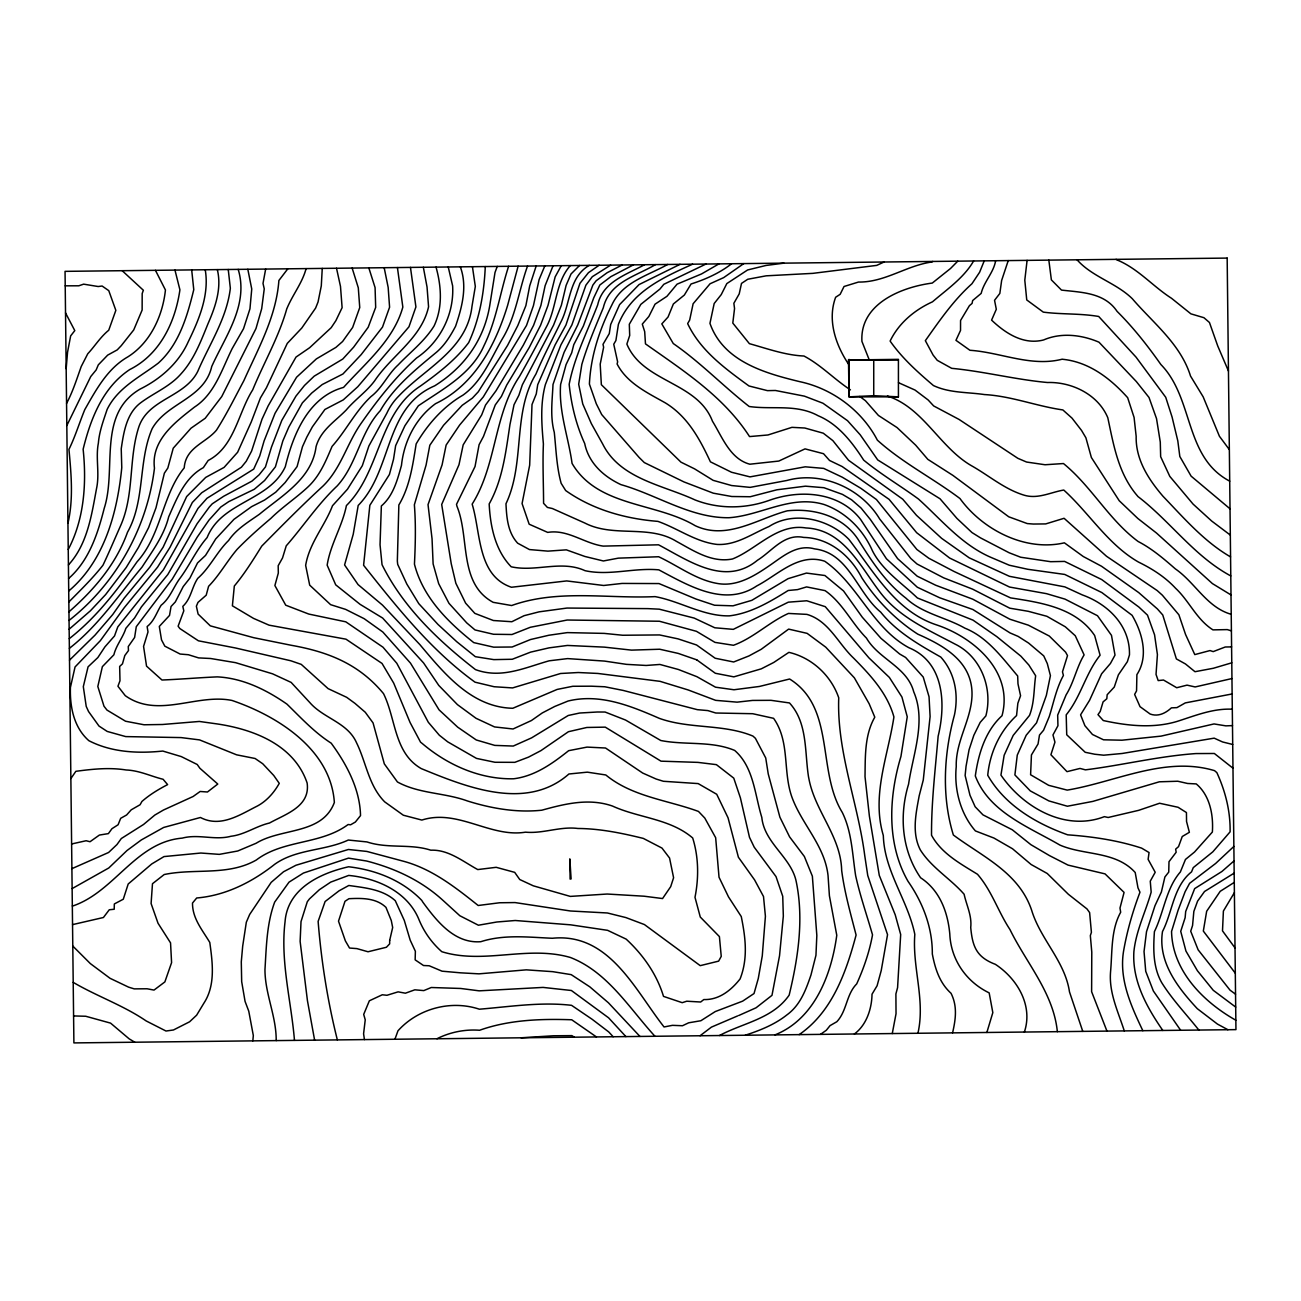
<?xml version="1.0" encoding="UTF-8"?>
<svg xmlns="http://www.w3.org/2000/svg" width="1301" height="1301" viewBox="0 0 1301 1301"><rect width="100%" height="100%" fill="white"/><g stroke="black" fill="none" stroke-linecap="round" stroke-linejoin="round"><path stroke-width="1.5" d="M306.109 268.608C302.271 283.049 292.741 294.53 286.984 308.386L286.854 308.548C278.886 336.975 263.859 362.654 252.703 389.861C238.002 412.986 234.587 446.78 208.176 460.473L203.346 467.644C184.84 477.565 176.757 498.543 168.691 516.822C164.056 535.557 152.331 551.152 142.053 567.073C118.684 595.077 98.437 625.7 69.376 648.353M322.258 268.413L321.298 285.862L318.046 301.995L315.623 308.061L301.799 328.015L287.261 343.415L266.429 387.763L260.411 397.943L251.256 421.947L237.628 452.26L224.081 467.401L205.688 477.418L186.661 496.559L163.113 547.233L149.778 567.187L124.148 598.216L112.732 614.527L95.054 635.083L69.506 660.176M66.172 368.703L67.554 352.181L70.661 335.886L74.791 330.617L65.522 312.923M252.833 1040.865L253.321 1035.531L248.767 1011.202L245.06 1001.38L241.677 981.637L241.287 961.846L242.685 946.185L246.328 922.214L249.678 914.44L271.193 882.354L283.553 871.751L295.978 865.246L348.392 849.488L366.866 851.439L404.253 861.457C432.501 869.263 455.708 887.591 478.183 905.496L499.6 902.764L515.033 902.569L570.472 910.993L607.388 912.977L625.895 917.579L644.418 924.556L700.231 965.651L718.64 961.13L721.242 956.365L719.404 936.59L700.28 917.026L694.994 897.3C698.881 877.768 698.686 857.148 692.685 837.974C669.999 818.573 638.677 818.036 612.446 806.035C588.768 797.822 564.813 803.872 541.818 810.198C516.741 812.897 491.371 808.458 467.466 800.977C444.389 792.553 419.133 793.87 397.456 781.982L384.315 763.866L373.062 722.917L365.272 712.265L354.929 703.337L346.651 697.303L328.112 688.636L301.247 664.372L290.887 660.794L235.4 647.963L198.419 640.808L179.831 628.529L178.107 626.22L183.799 610.836L182.807 606.38C191.101 598.736 191.719 587.385 197.703 578.408C209.981 567.594 216.763 552.063 228.586 540.5C236.31 529.084 248.361 522.01 259.452 514.22C281.975 495.486 311.915 478.979 316.094 446.552C320.794 429.932 335.447 421.215 346.359 409.848C355.092 399.537 366.508 391.764 374.623 380.851C391.634 355.352 421.622 338.179 428.566 306.776L427.037 287.001L423.345 267.258M1008.242 260.59L1001.64 280.447L999.835 293.441L994.549 300.303L996.306 309.296L991.59 320.127C1005.429 333.284 1023.562 345.172 1043.613 339.951C1061.274 332.308 1081.684 334.764 1098.987 342.196L1136.326 381.535L1149.011 397.472L1156.524 418.613L1160.281 442.08L1160.655 456.7L1169.81 476.394L1193.066 504.089L1211.719 521.067L1230.323 535.085M952.576 1032.864C955.666 1019.431 957.585 1006.307 951.047 993.313C939.517 982.84 935.143 968.676 932.313 953.942C932.557 927.727 922.848 902.585 908.017 881.314C886.42 843.585 888.762 796.96 900.942 756.45L907.252 716.802L901.951 697.076L889.38 677.447L868.938 657.883L825.273 606.673L806.766 600.769L788.325 602.168L733.292 629.359L714.818 627.781L694.197 618.089L659.265 609.177L647.882 608.624L567.008 608.055L539.069 611.844L524.092 615.698L511.83 621.732L493.372 620.512L474.832 613.373L465.612 603.144L455.854 583.271L451.236 563.723L441.69 504.479L458.993 464.717L463.172 444.877L481.695 414.889L485.533 405.05L496.006 390.804L523.262 345.269L533.573 325.364L540.891 305.491L545.135 285.651L553.055 265.778M472.426 266.705L475.32 286.448L472.003 306.272C466.945 350.067 425.362 367.841 398.561 396.285A58.447 58.447 0 0 0 386.852 413.198L368.899 445.95L362.329 465.677L347.481 489.209L332.487 505.731C324.697 526.173 309.264 543.168 305.654 565.398L309.687 585.141L330.617 604.672L345.643 609.388L364.199 618.707L382.803 631.993L410.482 663.12L439.039 709.826L457.692 727.161L476.28 739.976L494.787 745.392L513.245 746.058L531.605 737.862L568.244 715.485L579.644 713.029L597.322 712.005L605.095 712.037L625.505 720.022L660.762 740.497C685.399 745.392 711.208 740.594 734.675 750.433C753.734 767.005 754.743 794.537 761.801 817.402C764.386 843.243 791.138 857.18 796.179 881.379C804.034 919.157 798.082 958.105 789.154 995.151C772.599 1018.927 743.229 1022.814 719.486 1035.515M485.289 266.559C484.118 292.416 479.76 318.664 468.685 342.602C455.594 359.938 438.063 373.436 420.483 386.007C377.843 413.637 380.9 471.271 346.408 505.569C342.358 526.173 330.438 544.241 327.153 565.154L335.707 584.832L360.101 604.347L382.64 618.04L423.606 662.973L438.762 685.399L457.432 704.622L476.036 718.298L494.575 726.934L513.049 728.983L531.41 720.543L542.273 712.948L554.73 706.459L568.082 701.028C599.924 693.254 630.643 705.874 659.314 718.347C689.644 729.227 723.34 723.73 752.954 736.09L755.409 738.317L765.736 757.995L768.224 773.867L779.901 817.191L789.593 836.868L804.36 856.481L812.361 876.175L816.833 935.484L815.955 955.276L810.962 975.034C805.823 990.028 800.261 1005.266 786.796 1014.975C774.615 1024.619 759.93 1030.457 745.245 1035.222M917.921 1033.254C925.499 1000.127 912.196 967.619 914.814 934.362C907.854 900.162 884.485 871.605 883.33 835.893L883.233 835.209C871.442 794.895 887.949 756.369 893.917 716.965C887.363 693.254 870.434 675.138 853.537 658.062C838.023 643.393 828.786 620.756 806.913 614.381L788.455 613.438C769.054 622.106 753.734 637.864 733.471 645.28L714.997 642.385L696.425 631.31L659.412 621.244L567.155 620.024L530.336 627.277L511.976 634.514L493.518 634.27L475.028 629.944L466.75 622.903L448.975 603.322L438.681 583.661L433.119 563.935L432.046 538.744L428.029 504.642L442.08 464.912L446.129 445.072L459.562 425.134L483.256 396.984L526.515 325.445L533.459 305.572L539.102 279.601L544.826 265.876M265.664 269.063L263.013 283.407L264.249 288.871L261.696 308.679L255.988 328.535L221.772 396.529L205.216 418.271L191.003 428.208L173.244 448.195L167.829 468.051L164.365 473.19L156.006 507.748L148.607 527.621L138.394 547.526L126.23 567.447L105.657 594.541L90.468 610.738L69.148 629.229M67.945 523.278C73.572 499.096 71.197 473.889 68.953 449.398C75.263 436.502 79.328 422.939 84.776 409.636C96.095 389.747 107.463 368.492 127.937 356.816C150.428 342.586 162.69 315.867 165.438 289.993L155.453 270.332M892.275 1033.547L896.031 1013.723L895.901 993.931L897.576 987.654L900.682 934.525L895.218 914.798L879.281 875.41L869.393 816.166L865.019 776.648C865.328 756.499 864.547 735.032 874.792 717.176L869.149 703.743L854.367 677.837L825.728 647.15L807.124 633.359L788.634 629.115L761.248 649.28L748.953 655.932L733.666 661.981L715.176 658.241L696.572 644.987L678.049 638.872L659.558 634.937L622.675 635.246L604.201 633.392L567.301 632.611L548.876 635.246L530.483 639.539L512.122 647.004L493.664 647.166L473.759 642.613C447.853 622.041 422.841 597.273 414.45 564.146C415.409 544.387 415.93 524.547 414.369 504.788L426.077 465.091L429.818 445.251L443.527 425.313L462.197 405.31L472.377 398.122L478.296 391.78L507.536 345.448L517.814 325.543L525.88 305.654L529.718 285.83L536.175 265.973M995.639 260.72C993.622 272.706 983.979 281.553 981.165 293.408L972.644 300.564L972.075 303.426L969.424 305.67L960.561 320.485L960.528 330.421L955.959 340.325L969.944 350.278C1000.908 352.36 1030.994 367.207 1062.283 359.174L1062.657 359.287C1089.051 361.922 1110.55 378.542 1127.674 397.716L1134.082 417.442L1136.163 436.339C1135.61 459.513 1148.425 479.288 1162.98 496.25C1183.975 518.091 1203.994 541.492 1230.567 556.909M986.857 1032.474L992.826 1012.617L989.167 992.874C966.139 981.783 950.803 959.487 949.795 933.972C947.778 912.131 939.842 890.339 920.604 877.768C901.658 850.301 899.04 815.548 908.57 784.178C912.993 754.027 926.377 721.307 913.741 691.856C907.155 666.844 878.891 659.363 866.482 638.124C851.618 623.114 842.69 602.965 825.094 590.638L806.604 586.914L797.562 589.613L788.195 590.491C770.078 601.778 750.758 613.324 729.357 615.861C703.402 616.414 680.065 601.176 655.086 596.622C607.258 598.818 557.771 589.011 511.635 605.534L493.16 602.33C458.31 583.433 469.905 537.557 456.927 506.203L456.521 504.316L475.028 466.539L479.093 444.698L483.517 436.355L495.274 404.936L501.405 396.447L506.74 385.015L529.263 347.481L540.565 325.283L547.997 305.41L555.153 276.885L561.284 265.68M508.61 266.282C500.039 292.595 496.364 320.518 483.972 345.708C471.531 374.168 442.682 389.178 418.337 405.814L404.904 425.752L395.634 445.658L393.52 459.286L389.406 474.523L369.842 505.308L363.597 565.268C396.968 607.274 431.119 650.467 475.044 682.179L494.12 686.733L512.578 687.92L560.585 673.495L578.294 672.519L597.826 673.446L660.095 681.35L688.164 689.953L715.648 700.345L737.098 702.15L752.547 700.426L771.005 700.328L789.479 702.947C807.807 722.836 804.555 751.978 808.555 777.055L808.783 778.079C814.67 811.06 840.836 836.055 841.666 870.402C844.479 892.388 850.61 913.611 856.091 935.029C846.17 972.254 832.136 1012.015 799.156 1034.62M518.123 266.185L507.65 305.28C495.551 344.944 474.654 384.933 435.542 403.668C415.686 418.109 404.026 441.234 401.472 465.368C397.374 480.069 393.211 495.86 381.356 505.975L380.038 544.761L382.039 564.667C403.131 607.242 438.388 640.775 475.483 669.608C501.357 679.122 524.905 667.608 549.168 660.81L567.594 658.599L604.51 661.087L626.464 664.356L646.158 665.462L659.9 664.453L678.406 669.495L696.929 676.699L715.501 687.188L733.975 689.758L759.426 686.456L789.609 679.008C835.567 707.565 816.752 770.973 842.284 812.426C851.96 832.055 852.318 854.432 855.651 875.687C860.059 895.755 866.856 915.091 872.516 934.85C869.442 951.828 863.799 968.204 856.692 983.898C846.073 994.68 847.097 1010.747 836.836 1021.724L830.054 1025.627L826.33 1030.246L820.476 1034.376M394.935 1039.239L397.976 1030.799C417.914 1008.584 450.894 999.705 479.353 1009.202C509.943 1006.714 540.761 1001.721 571.562 1005.331L592.085 1019.252L608.754 1031.953L613.161 1036.734M1024.375 1032.051C1033.238 1005.657 1017.431 978.824 995.379 964.334C976.514 957.194 972.465 946.559 970.725 927.515C972.042 915.758 966.545 905.398 964.106 894.226C950.38 878.565 931.516 867.686 920.295 849.862C911.643 832.933 915.904 813.548 919.189 795.805L923.271 780.031L930.101 716.542L929.044 696.767L923.238 677.057L905.61 657.46L899.609 653.964L880.988 638.352L862.287 617.211L843.536 590.947L824.915 575.514L806.441 573.074L788.064 578.669L751.832 600.33L733.016 605.827L714.574 605.241L696.051 599.062L658.973 583.564L622.073 583.433L603.648 585.483L566.699 580.929L511.439 587.255C477.239 575.725 480.931 532.727 472.149 504.137C496.852 464.799 493.567 415.133 519.522 376.363C529.149 359.483 538.224 342.358 547.314 325.201C556.828 305.995 555.69 281.992 570.326 265.583M287.797 268.819L278.886 280.496C276.235 316.663 258.362 348.229 243.889 380.624C234.961 397.309 226.634 414.173 216.503 430.111C205.769 443.056 185.555 447.414 184.222 467.856C161.991 495.177 161.6 534.646 137.044 561.821C117.513 589.873 96.485 617.39 69.262 638.677M497.242 266.412L495.014 272.478L489.664 306.077C483.679 340.569 464.083 367.402 434.664 385.844C383.893 407.636 392.886 470.116 358.198 505.439L353.221 534.304L344.586 564.943L358.068 584.588L382.494 605.111L419.849 644.58C444.194 673.463 471.694 707.484 512.822 708.264L557.137 689.432L572.782 686.278L591.353 686.196L604.802 686.765L623.293 690.457L697.32 709.663L707.858 710.59L715.794 713.013L752.71 713.712L773.607 718.331C790.211 741.879 782.6 771.249 791.967 797.269C801.904 824.492 824.818 845.65 828.054 875.687L829.404 895.771L836.771 935.256C831.502 974.319 814.702 1019.025 774.989 1034.88M973.62 260.981C963.96 277.764 947.03 289.326 932.492 301.816C914.587 309.931 898.731 323.12 890.112 341.073C902.162 358.247 917.612 372.053 933.435 385.551C949.519 393.113 967.293 392.024 984.418 394.561C1011.332 396.057 1036.36 406.14 1062.852 409.929L1072.024 418.141L1081.538 430.436L1085.896 437.77L1091.376 457.497L1119.234 500.739L1137.887 518.514L1156.508 533.052L1212.418 583.596L1231.006 594.947M984.239 260.851L979.62 272.251L971.945 283.748C953.438 300.352 939.55 320.615 925.353 340.667L933.093 355.059L937.257 360.328L951.698 368.329C983.719 371.37 1015.333 379.583 1047.516 382.51C1071.634 381.746 1098.06 394.366 1107.802 417.735C1113.689 445.332 1118.323 473.906 1137.643 496.136L1137.936 496.527C1170.363 521.327 1194.269 556.34 1230.779 575.92M527.523 266.071C518.823 290.269 515.944 316.501 502.365 338.829C491.046 358.344 481.939 381.697 462.896 395.179C443.169 406.644 427.557 424.386 416.157 443.917C412.824 464.652 409.864 486.558 398.854 504.967L397.342 561.024L397.683 564.341L406.806 584.019L418.792 603.664L438.063 624.513L456.716 641.686L475.337 656.68L493.811 659.623L512.252 659.265L530.629 652.126L549.022 647.865L567.447 645.442L604.363 647.134L631.522 650.126L659.721 649.232L678.228 653.411L696.734 659.835M66.562 403.408C72.872 391.568 76.84 378.819 81.231 366.508L87.752 353.791C94.875 346.147 100.323 337.089 108.731 330.226L115.838 310.354L108.764 290.643L102.112 286.025L98.16 286.529L83.638 284.155L78.808 285.797L65.213 285.83M66.823 425.573L90.777 376.509L96.16 369.939L98.307 364.865L107.674 355.124L117.204 349.904L121.253 345.676L133.727 329.934L142.134 310.045L142.183 293.571L143.354 290.253L122.196 270.706M1234.389 892.632L1223.395 911.058L1222.501 930.865L1235.023 947.925M70.872 778.583L75.848 771.314C92.501 769.102 109.186 767.281 126.116 769.981C139.386 770.485 150.705 776.225 163.113 779.283L167.601 784.617C158.283 789.463 149.599 794.716 141.907 801.481L140.101 804.717L131.222 809.824L126.62 814.979L120.684 818.313L118.098 824.753L111.951 828.704L108.39 833.616L99.38 835.063L90.029 841.731L86.126 840.739L71.62 843.975M68.237 549.461C84.337 519.066 86.663 482.882 83.134 449.235C90.533 419.02 102.714 387.438 129.758 369.549C160.072 354.344 175.277 322.079 179.912 289.83L174.968 270.104M68.416 564.976C87.476 544.192 91.558 515.196 96.518 488.639C99.835 473.499 95.461 457.936 98.372 443.104C99.315 431.395 103.478 420.451 107.154 409.376C117.838 387.519 140.02 377.014 158.348 363.077C179.164 344.277 187.311 316.029 193.768 289.668L191.686 269.909M68.579 578.555C89.021 560.617 97.705 533.93 104.21 508.349C116.976 468.978 96.973 414.092 140.199 389.048C160.739 378.851 178.741 362.995 188.222 341.821C199.053 319.574 209.494 294.839 205.233 269.762M848.496 360.003L898.422 359.352L898.422 396.854L849.033 396.854L848.496 360.003L898.422 360.003M1233.868 846.447L1215.606 863.49L1189.618 883.314L1185.113 891.705L1178.072 910.31L1171.551 931.435C1172.331 970.79 1203.344 1001.9 1235.836 1020.228M68.709 591.028C104.454 560.796 117.318 512.545 121.774 467.644L121.237 448.796C123.611 432.582 126.473 413.62 140.362 403.017C153.729 392.902 170.008 386.673 181.246 373.598C194.142 359.352 200.956 341.041 208.079 323.559C215.446 306.613 221.853 288.269 217.332 269.616M68.839 601.989C80.597 590.085 92.696 578.311 102.974 565.203C109.235 551.982 114.878 538.581 120.798 525.246C134.491 493.827 128.425 458.716 138.849 426.891C148.46 398.61 184.791 397.407 197.768 371.37C209.461 344.066 226.829 318.338 230.342 288.253L228.244 269.486M579.579 265.469L571.025 273.974L566.114 285.407L561.365 305.247L553.575 325.136L522.335 384.836L518.888 395.244L514.025 404.725L509.959 424.549C505.878 451.593 502.739 479.614 489.176 503.942C490.282 526.336 495.242 550.404 511.195 566.781C535.687 572.277 561.528 559.82 585.043 570.684C609.502 576.05 633.994 567.529 658.826 569.854C688.327 585.45 724.641 607.518 756.759 585.938C778.079 574.863 798.57 552.535 824.753 561.251C858.156 584.442 872.304 627.928 908.96 647.752C944.412 662.437 945.925 704.28 938.135 736.236C935.338 769.33 931.321 802.245 931.532 835.242C941.517 853.602 960.431 863.669 977.506 874.288C991.769 890.73 998.095 911.562 1009.966 929.548C1026.44 963.26 1053.468 992.891 1057.355 1031.66M957.764 261.159L950.559 268.461L932.28 283.065C901.235 287.147 859.717 303.832 861.929 341.399L869.003 359.255M68.953 611.828C94.192 589.727 116.082 564.114 127.498 532.272C145.403 500.202 138.052 461.253 152.168 428.647C166.918 402.464 204.338 398.854 211.738 366.475C225.463 335.983 248.946 304.776 238.197 269.372M69.051 620.447C116.196 583.368 147.159 527.718 154.461 468.197C150.883 440.193 175.228 422.126 194.516 407.067C214.698 394.04 221.934 369.224 232.18 348.587L243.547 328.681L249.955 308.809L251.744 289.017L247.824 269.274M854.383 1033.986C866.515 1025.025 871.751 1008.828 872.028 994.208L877.102 985.735L881.232 970.53L887.542 934.671L867.751 875.54L864.726 855.489C857.879 802.701 836.689 751.523 838.738 697.808C831.111 675.544 811.954 657.672 788.894 652.354L773.786 662.437L761.264 668.844L733.829 676.862L715.339 673.268L696.767 659.851M1234.031 860.92L1221.899 871.507L1194.66 888.616L1185.683 911.497L1185.13 917.709L1180.723 931.337L1185.943 951.064L1197.392 970.709L1213.28 990.321L1235.69 1007.088M731.617 263.745C719.551 273.112 705.516 279.357 691.059 283.992L684.359 295.034L673.365 303.979L668.047 317.021L661.819 323.9L673.268 343.545C700.361 362.215 723.372 386.348 749.197 406.497C772.306 409.815 796.326 403.733 818.166 415.751C838.267 424.142 852.188 442.259 863.653 460.082C880.956 474.41 900.406 485.761 918.473 499.031C941.339 519.684 961.406 544.387 990.305 557.104L1009.283 565.219L1027.774 569.285L1064.738 574.44L1101.833 592.557L1132.098 615.308C1142.408 632.888 1148.864 656.371 1136.895 674.617L1136.554 690.88L1134.618 694.425L1140.034 706.671L1150.165 714.038C1158.199 716.965 1165.517 713.241 1171.404 707.858L1176.933 707.63L1185.309 702.898L1232.128 693.953M743.782 263.599L723.681 277.617L710.07 283.764L693.124 303.751L689.644 320.127L687.644 323.591C700.475 350.75 725.242 368.655 748.969 385.974L767.46 390.642L775.412 390.479L804.425 396.154L822.948 403.229L847.536 420.695L860.205 434.794L877.72 459.936L940.038 498.787L956.918 518.383L972.01 532.581L980.547 537.898L1009.137 552.762L1020.683 557.235L1050.623 561.69L1064.592 561.414L1101.687 579.547L1138.895 607.063L1147.498 615.145L1154.572 634.839L1157.418 654.598L1156.036 674.406L1158.183 680.586L1163.517 680.033L1176.722 687.741L1187.032 685.139L1195.147 686.944L1231.949 678.553M932.719 261.436L932.036 261.973C906.455 265.469 884.956 282.447 858.465 282.057L844.04 286.496L840.153 294.319L835.649 297.246C827.143 320.079 835.681 344.993 848.675 364.361M589.288 265.371C568.618 277.194 570.749 303.003 560.894 321.981C552.502 339.219 543.379 356.295 535.947 374.021C512.09 413.263 525.49 462.473 505.975 503.747C506.626 517.619 507.748 532.402 517.652 543.184L529.442 549.559L547.916 551.136L566.342 549.851L584.881 556.47L603.371 560.975L618.365 558.145L658.664 556.747C678 565.772 695.775 579.644 717.062 583.417C736.61 587.109 754.141 576.115 769.46 565.61C783.007 556.389 796.781 543.932 814.654 548.892C849.163 553.12 856.92 592.589 880.679 612.104C896.731 632.075 918.864 644.645 940.786 657.07C955.048 672.942 958.756 694.571 954.446 714.981C943.778 754.011 941.485 796.472 953.357 834.998C982.613 856.774 1019.008 872.581 1031.66 910.293C1040.458 939.403 1064.966 961.195 1069.487 991.899L1082.774 1031.384M599.127 265.258L588.442 272.673L579.953 283.325L565.968 324.99L555.12 344.895L537.72 384.673L536.272 393.91L532.011 404.513L529.67 465.173L522.075 503.568L529.165 524.205L547.705 532.402C567.594 529.068 584.1 543.395 603.209 546.111L658.534 544.81C688.668 560.682 725.031 586.946 757.491 560.227C772.144 551.169 784.015 533.296 803.725 537.427C829.387 537.947 850.382 555.706 861.847 577.823C876.419 600.233 895.364 619.683 917.823 634.172C944.624 645.963 973.359 662.258 971.977 696.279C970.839 720.721 955.519 741.521 956.235 766.679C953.991 789.284 960.414 813.775 975.425 830.932L993.948 838.055L1012.52 848.756L1031.14 864.514L1047.24 873.491L1068.381 894.291L1086.986 908.927L1089.62 912.586L1091.409 932.345L1090.336 935.614L1091.783 952.137L1091.62 991.704L1106.956 1031.108M718.965 263.875L701.532 273.942L677.073 284.155L666.941 296.319L655.021 304.19L648.874 316.468L642.287 324.112L644.694 331.657L645.475 343.871C683.627 370.866 723.665 396.463 749.539 436.583L767.964 434.973L791.935 427.346L804.782 428.013L823.289 433.2L832.884 440.649L848.528 460.261L902.748 499.21L916.473 515.31L941.631 538.338L969.196 557.82L1009.413 576.31L1064.868 586.897L1082.318 594.915C1108.306 604.282 1130.244 625.862 1129.463 654.923L1127.365 661.689L1118.388 674.829L1114.274 687.058L1107.167 694.734L1106.809 698.767L1103.085 701.889L1100.223 711.436L1097.979 714.639L1103.297 720.543C1127.447 725.812 1152.93 728.641 1177.096 721.421C1195.05 715.713 1213.004 708.264 1232.307 709.208M71.897 868.661L108.601 852.48L116.96 844.56L121.318 838.527L143.565 824.46L154.852 815.044L163.471 810.019L193.101 796.505L200.143 791.48L207.461 792L217.771 784.048L199.882 768.257L197.232 764.5L181.294 756.597L162.788 751.051C137.89 753.669 111.496 752.352 88.875 740.692C73.718 727.405 69.815 706.654 70.417 687.448L75.051 666.958L100.356 640.645L124.246 607.713L157.616 567.09L170.089 547.168L192.337 502.495L201.704 492.77L241.417 467.205L246.231 461.27L251.597 451.105L262.021 419.182L268.104 406.01L296.01 357.076L309.654 347.709L331.202 327.673L335.869 320.68L342.114 307.67L340.488 286.415L336.52 268.25M1234.161 873.134L1204.531 891.494L1197.587 901.121L1193.846 911.399L1192.562 925.499L1190.708 931.223L1198.14 949.844L1230.014 990.126L1235.543 994.208M1234.275 882.403L1220.208 891.315L1206.661 911.253L1203.327 931.077L1235.316 973.213M692.604 264.184L692.23 264.363C662.534 277.747 631.131 291.912 618.398 324.388L615.893 340.553L613.747 344.228L617.633 361.906L617.097 363.971C626.968 383.193 647.556 392.837 665.527 403.001C687.806 416.678 699.727 439.006 710.427 461.839L731.504 472.247L749.994 476.882L805.238 466.815L823.696 468.393L842.251 477.191L860.823 488.282L876.435 499.519L916.863 549.477L928.865 558.275L954.007 571.448L1010.568 597.891C1041.028 602.574 1076.106 607.762 1094.645 635.522L1100.093 655.249C1085.733 673.186 1080.789 696.962 1066.202 714.851L1066.722 734.772L1085.213 752.287L1094.759 754.238L1103.687 755.198L1122.112 753.49L1214.191 738.155L1222.582 741.96L1232.697 744.465M705.988 264.038L663.819 284.301L659.981 289.017L640.84 304.353L629.31 324.258L629.7 335.463L626.871 344.082C642.889 382.559 697.45 381.713 712.46 421.215C722.25 436.99 730.072 458.977 749.848 464.213L778.811 461.058L805.026 448.878L823.533 453.707L829.55 460.473L842.121 466.522L889.12 499.373L916.668 532.711L949.632 558.031L1009.527 587.044L1046.508 593.663L1065.015 599.127L1097.491 615.715L1111.477 635.343L1115.006 655.086L1110.436 663.477L1101.622 673.788L1089.588 700.28L1080.578 714.834L1084.904 725.698L1092.466 734.48L1103.508 739.797L1121.966 740.204L1161.077 736.122L1214.028 723.941L1225.884 725.86L1232.486 725.6M644.532 264.737C626.318 274.657 602.77 281.829 597.696 304.841C587.499 331.381 574.57 356.328 569.171 384.315C571.285 404.676 576.083 424.711 584.686 443.495C588.67 462.977 603.469 476.459 620.951 484.639C656.989 494.835 690.733 518.237 728.983 517.717C760.874 515.554 790.992 494.429 824.102 504.512C845.975 512.236 863.165 529.735 872.483 550.876C882.533 570.521 901.869 583.043 917.384 597.972L973.018 620.138L996.81 636.644L1020.862 656.159L1028.863 665.039L1035.661 675.772C1033.726 689.123 1034.555 702.361 1029.514 715.42L1013.203 735.39L1004.144 755.279L1000.941 775.103C1023.253 807.579 1065.259 831.697 1104.386 816.654L1108.159 817.483L1138.651 810.344L1159.581 803.254L1178.072 807.27L1186.447 812.556L1186.545 821.468L1189.374 832.298L1182.251 836.51L1178.527 846.642L1175.649 849.146L1176.169 852.236L1168.997 861.701L1168.737 872.109L1164.899 876.972L1161.386 891.982L1154.995 905.675L1146.506 931.727L1144.034 951.535L1145.726 971.31L1153.369 991.004L1180.641 1030.262M884.062 262.005L876.728 265.388L812.849 273.356L766.159 275.828L747.75 279.26L741.505 283.407L739.212 293.896L733.862 303.279L734.545 308.532L732.805 323.087L749.392 343.659C767.33 348.668 785.3 355.206 803.969 356.019C821.191 365.126 834.201 379.225 850.447 389.877M680.033 264.331L639.067 284.577L619.618 304.597L610.689 324.469L609.275 333.609L602.997 344.342L603.631 347.237L600.2 364.166L601.355 384.706L680.992 462.18L694.555 468.848L713.143 480.345L731.65 485.549L750.124 487.371L786.942 480.459C821.728 470.767 861.295 488.347 879.622 518.904L910.83 558.487L917.026 564L943.745 577.888L972.66 589.174L1009.771 608.185L1028.262 611.307L1046.866 616.284L1065.324 626.806L1075.277 635.75L1084.107 654.891C1076.61 667.202 1073.959 682.228 1066.104 694.88L1057.68 715.095L1057.941 725.73L1052.964 734.935L1054.948 742.155L1050.899 754.743L1066.983 771.656L1080.025 768.436L1085.408 769.85C1122.031 765.281 1158.622 756.174 1195.912 753.572L1214.353 753.49L1232.974 768.192M622.187 264.981L607.128 272.722L596.151 280.756L592.849 285.114L577.79 324.86L564.097 352.343L553.006 384.494C552.291 400.432 549.981 416.369 554.275 432.322C556.112 449.593 556.568 466.685 561.154 483.321L565.675 490.542C592.606 509.667 625.309 518.774 657.883 521.376L659.022 521.782C678.537 528.905 696.198 542.094 717.176 544.436C736.203 545.444 752.173 533.703 769.021 526.531C793.952 510.399 829.322 519.083 848.903 539.395C873.638 571.481 895.283 611.096 936.167 624.773C974.124 637.262 1013.804 672.064 1002.014 715.729C985.166 731.146 978.352 754.222 975.311 775.949C989.085 812.296 1028.766 826.899 1059.892 845.065C1084.27 855.635 1115.591 850.821 1135.204 872.499L1137.968 887.819L1139.969 892.226C1132.716 911.464 1126.975 931.223 1123.462 951.779C1119.12 979.864 1131.122 1006.015 1142.831 1030.701M633.457 264.851L610.868 276.641L599.826 285.033L593.76 297.799L583.385 326.014L573.774 344.684L571.692 352.847L566.081 364.556L560.617 384.413C558.552 411.474 568.391 436.973 572.066 463.416C597.679 507.146 655.688 502.137 695.206 525.702C727.048 540.549 757.068 518.888 787.284 510.821C813.873 508.04 842.511 515.814 858.01 539.297C871.41 560.877 885.412 582.344 905.886 598.102C922.344 613.665 945.664 617.194 964.854 628.155C987.492 637.23 1002.437 657.997 1017.675 675.983L1017.984 683.854L1020.569 695.726L1017.854 703.272L1016.553 715.566C999.835 731.113 989.898 752.547 987.735 775.25C1004.827 805.205 1036.019 823.533 1067.698 834.835C1092.905 836.641 1117.852 840.348 1141.644 848.138L1149.059 852.545L1148.116 859.359L1155.207 872.272L1150.263 881.167L1151.174 892.096C1145.596 912.001 1136.033 930.719 1133.887 951.649C1132.081 980.499 1146.295 1006.356 1162.151 1029.498L1162.818 1030.473M655.525 264.607L655.395 264.672C635.864 276.235 609.372 282.203 603.29 307.784C595.484 326.616 587.613 344.96 581.84 364.378L578.685 384.202L582.75 403.944L591.353 423.622L602.672 443.966C620.057 478.979 662.681 484.948 694.913 499.877C718.526 509.195 744.904 508.919 768.712 500.543C799.53 489.29 839.161 491.453 860.644 519.473L886.436 558.763L917.286 587.206L939.598 597.728L972.888 609.519L1010.064 632.937L1018.146 636.4L1028.619 643.084L1043.744 655.899L1047.305 663.591L1050.427 675.609L1046.346 695.433L1036.539 722.852L1026.196 735.244L1017.268 755.117L1014.894 774.941L1030.311 790.91L1048.866 800.912L1067.373 806.23L1092.824 801.4L1159.337 781.803L1177.779 781.234L1187.602 783.478L1196.253 783.918C1209.979 795.464 1213.508 814.979 1212.369 832.038L1194.529 852.025L1185.471 859.441L1180.349 871.979C1165.972 888.502 1163.988 912.082 1154.41 931.63C1153.239 948.901 1152.897 967.001 1161.63 982.515C1171.973 999.135 1185.553 1013.446 1197.749 1028.684L1198.871 1030.05M667.689 264.461C647.703 275.617 622.431 282.203 612.007 304.678C599.338 329.836 590.768 356.067 589.402 384.071L596.297 403.782L601.696 414.547L639.084 457.399L644.32 462.587L683.968 481.923L713.29 493.177L731.78 496.51L750.222 496.738L776.908 489.794L805.449 486.167L823.923 487.712L842.446 494.38L851.57 499.795L861.051 508.024L870.271 519.375L897.609 558.633L917.172 576.18L935.712 585.239L972.774 599.192L1009.901 619.227L1028.424 625.196L1049.289 636.043L1065.617 652.159L1067.519 655.623L1062.478 671.853L1063.421 675.447C1056.347 688.262 1053.615 702.751 1049.24 716.623L1043.581 730.219L1039.483 735.081L1038.052 743.977L1031.433 754.97L1030.603 774.762L1048.687 785.332L1067.194 790.114C1115.835 781.999 1164.932 755.8 1214.549 770.647L1216.858 772.631C1225.379 791.203 1230.486 811.304 1230.095 831.843L1212.825 851.83L1193.277 867.621L1191.553 871.849C1173.323 886.453 1172.591 911.887 1162.492 931.549C1157.776 961.894 1177.795 987.703 1197.31 1008.682L1217.443 1024.082L1227.884 1029.725M610.641 265.128L592.297 276.706L585.889 285.195L571.887 324.925L560.942 344.83L545.379 384.576C540.11 404.123 541.639 423.996 543.395 443.966C542.55 463.823 543.525 483.891 543.574 503.308L547.412 507.423L552.372 508.528L584.897 523.067C613.698 537.898 648.662 524.189 676.439 541.362L677.479 541.932C694.392 551.217 712.184 563.024 732.496 558.975C756.889 549.233 777.039 523.278 805.921 527.946C843.698 529.605 860.286 566.683 880.468 592.719C899.625 617.617 928.085 629.733 954.836 643.995C981.084 656.631 993.053 688.44 985.865 715.908L980.173 722.413L973.831 735.293L969.05 749.831L966.058 766.24L965.131 775.51L969.977 795.236L975.148 806.766L982.971 814.865L1012.308 829.794L1030.912 844.691L1049.484 855.603L1068.04 865.1L1105.037 873.882L1124.08 892.405L1119.982 908.065L1120.681 912.229C1110.794 930.052 1112.371 951.698 1110.566 971.701C1108.777 992.549 1117.982 1011.3 1124.292 1030.912M72.124 888.599L108.78 867.978L127.026 850.512L141.321 839.942L163.666 827.452L200.452 817.483C219.902 827.745 238.864 815.467 255.663 806.88C265.843 802.018 273.909 793.025 279.26 783.348L273.763 775.494L262.737 763.752L255.11 758.499L236.619 754.824L199.557 739.895L181.083 737.586L125.725 736.594L107.219 731.438L98.99 726.056L88.549 711.533L86.224 706.41L83.313 686.652L88.061 666.844L97.851 657.558L104.942 646.841L114.521 635.945L117.789 626.903L163.373 569.887L197.98 508.415L206.973 498.299L253.711 469.108L259.745 455.887L264.103 440.909L275.048 413.279L296.579 377.225L316.387 358.881L335.902 347.4L342.586 341.512L352.652 327.429L359.743 307.556L358.295 287.797L352.148 268.071M700.068 1035.742L711.452 1027.107L737.7 1015.886M436.941 1038.751C450.016 1032.132 465.075 1029.14 479.597 1030.262C508.724 1019.838 540.874 1018.683 571.724 1019.773L596.443 1036.93M738.757 1015.512L756.06 1007.787L771.981 995.346L779.543 955.698L783.332 916.083L782.73 896.291L776.014 876.598L754.222 847.195L749.49 837.324L740.399 797.855L733.764 778.144L716.396 764.646L697.921 762.386L661.006 761.166L605.274 727.145L586.832 727.47L568.423 731.715L540.94 750.628L528.499 757.133L514.806 762.337L494.982 762.272L476.491 758.402L447.707 741.846L439.331 735.228L428.322 722.283L396.805 663.282L382.982 647.199L345.79 621.829L308.809 614.072L285.732 605.193L274.885 585.531L278.316 573.074L278.186 565.707L282.528 557.95L286.236 545.835C303.637 525.929 317.851 504.154 337.219 485.891C357.059 464.099 360.035 432.517 380.266 410.693C393.553 387.47 414.645 370.313 434.957 353.498C444.048 346.31 450.26 336.357 455.578 326.242C462.05 307.085 467.563 286.529 460.326 266.835M1231.771 662.811L1213.394 668.259L1194.985 671.706L1185.455 663.949L1176.38 658.924L1162.752 614.966L1157.37 608.917L1138.733 592.606L1101.54 566.26L1083.278 556.519L1064.381 542.826C1025.351 551.9 982.645 529.8 959.992 498.559C933.093 478.313 902.341 462.733 877.362 440.145C861.929 410.531 832.364 388.576 799.839 381.681C764.712 373.192 723.242 361.369 709.956 323.347L714.184 303.507L721.242 294.611L726.82 283.585L747.636 269.957L766.029 265.453L783.934 263.144M72.319 905.951L73.555 905.724C114.992 891.136 135.906 842.04 182.238 838.12C198.581 833.746 214.909 840.609 231.025 836.25C244.637 834.705 256.199 826.07 269.502 823.029C285.7 814.003 310.467 806.555 307.134 783.023C294.205 744.79 253.5 729.308 217.104 723.925L199.346 721.453L162.479 724.494L144.037 724.771L125.547 721.226L106.975 710.07L103.982 706.199L97.819 686.489L102.372 666.649L113.87 654.81C116.212 645.198 122.814 637.815 125.888 628.318L134.605 617.91L141.451 606.851L167.813 574.522L197.085 523.734L209.25 507.146L212.242 503.829L223.674 496.266L251.939 481.126L259.143 474.8L265.453 466.929L271.486 447.072L281.813 420.369L295.961 396.106L304.467 385.486L314.208 376.152L342.781 359.043L353.612 347.204L368.199 327.25L375.68 307.378L375.078 287.602L368.834 267.892M521.05 1037.791L553.462 1035.775L571.903 1035.629L574.278 1037.173M898.422 396.854L873.735 395.683L849.033 396.854L849.033 359.352M1231.592 646.89L1225.233 647.004L1213.199 651.606L1209.995 650.565L1194.79 654.598L1185.569 634.498L1178.885 614.788L1162.346 595.191L1157.158 590.54L1106.484 556.243L1064.088 518.286L1045.711 523.913L1033.352 524.043L1027.253 523.571L1008.73 516.79L952.917 475.402L927.824 459.351L915.676 445.17L897.023 427.541L878.435 415.458L865.458 400.708L859.766 396.48M73.588 1015.935L85.752 1016.26L110.569 1023.123L129.189 1038.865L134.784 1042.215M72.547 924.621L103.43 917.498L109.268 909.773L114.212 909.253L114.325 903.951L123.286 899.219L128.197 883.997L151.762 863.945L164.007 856.578L200.858 853.033L219.316 854.367L237.725 851L256.086 843.276C281.358 827.647 322.144 834.917 334.357 802.489C330.861 749.474 277.601 715.973 232.017 700.458C196.744 693.238 157.99 719.014 125.254 695.661L117.936 686.261L119.985 680.765L119.659 666.454L122.473 663.835L124.798 655.558L128.474 650.565L128.262 646.564L134.621 637.457L136.28 626.692L172.236 579.156L197.232 537.102L209.054 520.026L220.812 507.016L228.781 501.617L254.297 489.274L264.591 480.508L275.422 466.815L282.821 440.974L288.806 427.086L302.385 402.855L311.703 393.065L322.225 384.543L342.96 373.972L361.19 354.604L382.51 327.088L389.584 307.215L388.17 287.456L384.185 267.713M1231.218 614.316L1230.795 614.186C1206.694 607.112 1195.261 582.718 1175.356 568.879C1163.712 558.731 1151.97 548.648 1138.147 541.509C1108.81 519.733 1091.604 486.525 1063.47 463.546L1045.028 464.75L1026.554 462.034L1017.87 458.326L959.032 419.426L933.679 405.945L928.166 399.992L915.042 390.072L898.487 382.673M1231.413 630.855L1227.266 629.603L1212.955 629.879C1196.53 619.455 1189.293 601.062 1175.584 588.263C1164.98 576.863 1152.214 568.797 1138.391 562.016C1107.948 544.501 1089.262 513.131 1063.779 490.038C1050.834 492.233 1038.133 499.194 1024.603 495.323C1004.762 489.485 989.02 475.548 971.245 465.595C939.631 447.235 923.19 407.587 887.445 396.041M1116.095 259.354L1117.055 259.94C1138.099 268.591 1152.719 286.269 1171.518 298.287L1190.903 313.85L1203.929 317.704L1209.458 322.502L1217.72 345.92L1228.453 370.996M1229.705 481.159C1184.008 457.025 1194.09 398.48 1160.882 364.524C1147.677 345.757 1133.382 327.576 1117.087 311.378C1104.37 292.449 1081.489 292.449 1061.502 290.09L1051.371 279.878L1048.834 260.119M1230.014 508.805L1191.114 476.15L1179.828 456.488L1177.812 440.909L1172.071 417.003L1165.729 397.293L1136.049 357.141L1098.695 316.468C1079.993 313.281 1061.697 314.549 1043.304 312.126L1026.749 299.946L1024.798 280.187L1027.091 260.363M73.198 982.353C96.924 996.306 123.221 1005.266 146.2 1020.96L165.991 1031.026L173.456 1029.985L189.572 1021.805L196.63 1015.187L203.867 1003.217C215.657 985.247 212.567 962.659 209.786 942.428C202.371 930.02 192.353 918.392 192.499 903.057L196.695 897.983C225.74 895.576 252.329 881.98 274.771 864.238C296.433 848.837 324.713 851 348.294 840.039L366.963 841.926C388.04 848.935 410.238 843.455 430.81 850.203C448.373 849.39 463.058 861.571 477.76 869.572L496.185 867.312L514.692 872.353L519.75 879.525L533.296 885.818L570.31 896.405L607.177 894.031L644.093 896.21L662.567 898.552L670.698 886.648L673.593 877.752L669.56 858.026L661.998 848.089L643.328 838.413C621.894 833.128 600.054 828.623 577.904 828.477C560.389 826.168 543.054 833.843 525.49 832.168C490.379 837.942 457.676 808.523 421.849 820.069L403.343 815.223L384.689 801.855C368.606 785.576 366.28 762.646 356.604 742.887C347.66 722.397 323.705 718.559 309.817 702.573L291.148 682.407L272.592 673.837L235.562 662.664L210.632 658.501L198.614 657.899L188.385 654.728L180.123 654.045L164.82 646.158L161.519 639.881L159.307 626.431L169.52 615.422L171.049 606.51L175.326 601.94L183.213 586.588L189.897 578.132L197.524 562.959L205.525 555.413L215.706 538.956L233.936 519.359L251.581 506.658L264.575 500.039L275.731 492.185L285.163 482.525L297.083 466.571L302.466 446.715L306.776 437.169L312.403 426.809L324.908 409.457L343.253 399.895L357.808 386.722L408.969 326.779L415.913 306.922L410.466 267.404M72.791 946.055L90.338 963.586L110.048 978.303L128.604 987.15L134.231 988.874L147.062 988.776L154.022 990.077L164.869 981.913L171.586 962.642L170.545 942.867L158.023 923.238L151.095 903.528L152.477 883.721L164.202 874.532C194.906 868.092 227.87 876.207 256.281 860.026C283.293 839.454 320.55 844.918 348.115 824.525L350.619 824.785L355.368 822.037L360.523 815.613C359.954 789.105 346.619 764.175 331.202 743.18C314.387 732.43 300.986 717.81 286.936 704.117C266.363 689.774 242.767 678.114 217.283 676.878C198.793 677.658 180.546 679.285 161.974 680.016L146.541 666.145L143.565 646.402L148.005 631.944L147.127 626.562C154.201 621.081 156.592 612.495 161.113 605.274C169.781 598.395 173.131 587.971 179.278 579.238C189.426 565.935 196.012 550.258 207.119 537.557C221.821 501.227 269.161 501.357 285.309 466.701C293.115 434.518 308.304 396.968 343.578 387.389C365.679 362.833 393.813 339.919 402.838 307.069L397.423 267.551M625.895 1036.588L608.592 1017.821L571.383 990.5L543.07 987.41L479.158 990.842L460.684 988.467L431.265 987.508L423.801 990.598L414.824 989.817L405.392 993.2L398.122 991.85L386.966 995.281L382.266 994.777L369.354 1000.794L363.695 1014.406L365.239 1019.789L363.581 1033.823L364.459 1039.58M639.929 1036.425L608.429 1002.795L589.792 986.825L571.204 974.644L552.73 971.668L526.303 969.847L478.963 973.847L460.489 972.823L442.031 971.18L429.184 965.765L423.524 965.521L415.149 959.862L415.377 951.291L410.189 940.135L404.286 920.409L395.293 900.731C382.803 889.266 364.768 887.802 348.814 885.477L339.041 890.827L325.104 901.528L318.127 921.401C321.314 961.195 327.576 1001.006 337.349 1039.889M654.94 1036.263C629.066 1007.917 607.648 972.058 570.472 957.503C527.637 945.03 483.842 964.708 441.803 951.698A86.354 86.354 0 0 1 419.231 920.246C407.994 891.884 377.501 878.191 348.701 875.427L330.714 882.111L319.347 889.738L309.459 898.91L307.296 901.739L301.019 921.596L300.124 941.387L307.443 1000.664L314.614 1040.149M1229.347 449.609L1219.411 436.242L1203.181 396.87L1190.529 376.054C1180.592 344.049 1153.32 323.185 1132.325 298.742C1116.079 282.756 1092.206 276.902 1077.049 259.793M448.243 266.981L452.634 285.878C454.293 314.322 440.128 342.082 416.564 358.003C395.667 376.948 378.054 399.179 361.954 422.191C347.107 442.649 341.48 468.018 323.006 486.054C301.767 505.569 281.927 525.718 261.745 546.111C253.142 559.918 244.718 573.513 234.326 586.003L232.391 605.811L253.516 618.382L269.063 625.163L345.985 639.181L382.039 663.445L393.699 683.106L410.075 722.494L420.548 742.155L422.337 743.587C447.609 765.069 480.053 779.51 513.619 778.779C534.825 776.193 552.437 763.557 568.651 750.677L587.044 747.099L605.518 748.01L642.694 773.054L656.127 779.023L663.412 781.283L698.149 783.592L716.721 794.277L728.04 817.776L738.399 857.229L754.596 879.915L763.508 896.519L765.411 916.278L762.272 955.893L758.288 978.466L754.027 993.541L742.627 1001.152L715.274 1011.56L700.865 1020.732L688.701 1022.797L682.472 1025.741L672.471 1025.334L664.047 1026.961C634.823 989.768 609.161 932.475 552.34 938.265L552.096 938.249C528.222 937.24 504.056 934.248 480.801 941.696C454.472 943.794 436.729 921.075 422.792 902.081L421.784 900.422C402.497 880.354 375.81 869.897 348.603 866.775C320.127 873.231 287.488 888.55 285.049 921.775C280.268 961.341 291.034 1000.209 294.4 1039.483L294.481 1040.377M436.03 267.112C441.397 286.366 442.828 307.329 434.111 325.917C424.711 341.155 410.368 352.067 398.204 364.865C387.714 374.314 382.348 387.942 370.996 396.577C355.352 411.246 346.099 430.664 332.08 446.373C325.868 460.928 319.997 475.646 307.995 486.916C295.994 498.137 282.431 506.935 270.819 518.432C259.192 528.239 247.548 538.565 237.075 549.396C226.959 561.284 219.446 575.172 208.599 586.296L206.192 595.207L197.98 602.396L196.37 606.217L198.11 614.072L210.307 625.846L253.728 637.701L291.245 645.28C328.145 651.834 358.962 663.933 383.519 693.628C396.024 718.868 393.992 752.986 421.264 768.598C466.831 787.316 526.498 811.385 568.911 773.997L587.336 772.16L605.811 774.973C632.302 796.781 667.494 800.034 698.474 811.434L704.784 818.053L715.664 837.714L719.03 877.248L728.527 896.926L741.261 916.555C745.457 937.257 748.221 958.203 740.09 978.937C731.195 990.207 719.079 1000.079 703.825 999.558L700.654 1002.014L686.749 1001.217L682.212 1002.681L663.51 996.387C656.745 974.14 643.117 954.82 626.139 939.111L607.6 930.329L570.635 924.832L515.245 920.506L496.819 922.002L478.394 925.222L459.838 915.741L442.763 900.178C421.069 880.435 394.675 868.19 366.524 861.002L348.489 858.123L303.426 873.052L289.017 882.159L274.674 902.113C266.656 923.629 266.38 947.193 264.965 969.554C264.916 993.492 276.219 1015.886 276.202 1039.971L276.267 1040.589M873.735 360.003L873.735 395.683M389.682 940.363L389.649 943.875L386.413 947.258L368.02 951.763L356.881 948.608L349.53 948.039L345.367 940.867L338.504 921.157L344.993 901.3L348.961 898.698C361.743 898.08 376.022 897.836 385.958 907.35L391.292 920.555L392.674 927.499L389.682 940.363M569.822 859.164L570.114 879.102L571.106 878.923L569.854 859.132M1227.168 258.086L65.05 271.356L73.897 1042.914L1235.95 1029.628L1227.168 258.086"/></g></svg>
